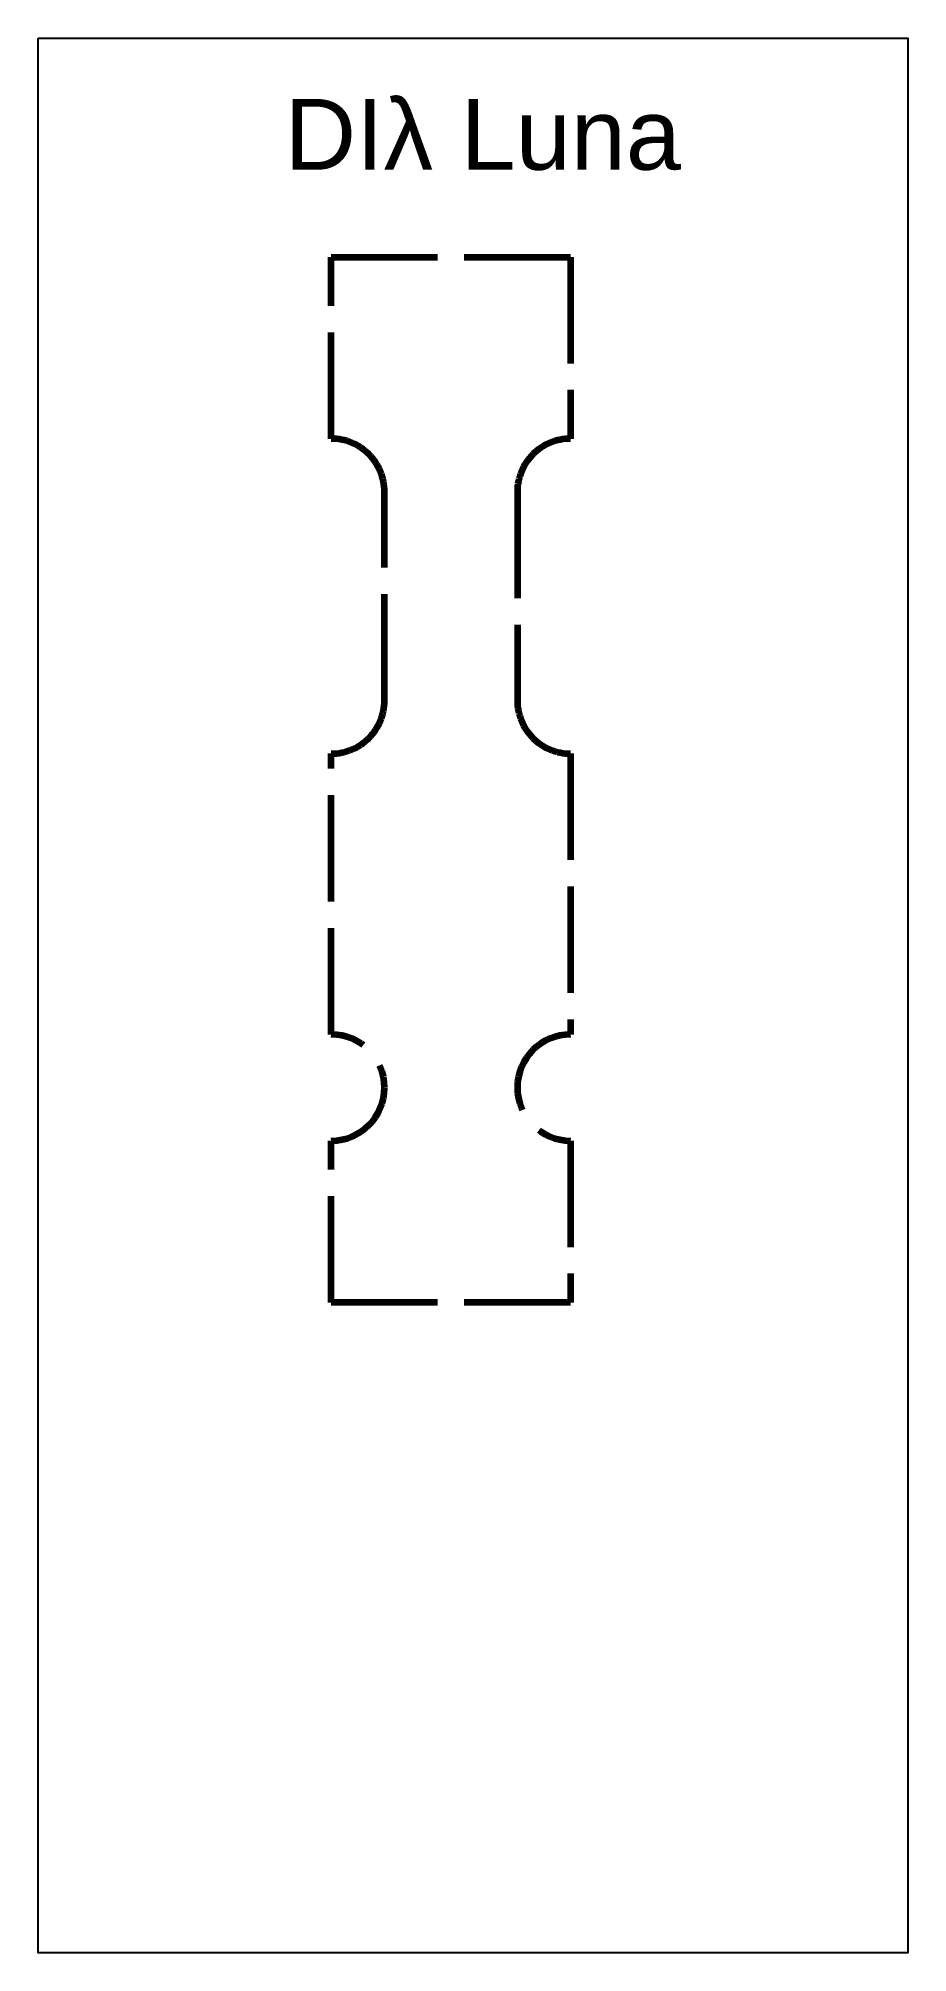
# Model space of a CAD drawing. Header units: millimetres. Extents: x 8 to 106, y 7 to 223.
import ezdxf

# ---------------------------------------------------------------- set-up
doc = ezdxf.new("R2010")
doc.units = ezdxf.units.MM
doc.linetypes.add('ACAD_ISO02W100', pattern=[15, 12, -3])
doc.linetypes.add('DOT2', pattern=[3.175, 0, -3.175])
doc.styles.get("Standard").update_dxf_attribs({"font": 'arial.ttf'})

msp = doc.modelspace()

# ---------------------------------------------------------------- linework, layer by layer
msp.add_lwpolyline([(8.33, 223.16), (106.45, 223.16), (106.45, 7.05), (8.33, 7.05)], close=True)
msp.add_lwpolyline([(8.33, 223.16), (106.45, 223.16), (106.45, 7.05), (8.33, 7.05)], close=True)
msp.add_lwpolyline([(8.33, 223.16), (106.45, 223.16), (106.45, 7.05), (8.33, 7.05)], close=True)
msp.add_lwpolyline([(8.33, 223.16), (106.45, 223.16), (106.45, 7.05), (8.33, 7.05)], close=True)
msp.add_lwpolyline([(8.33, 223.16), (106.45, 223.16), (106.45, 7.05), (8.33, 7.05)], close=True)
msp.add_lwpolyline([(8.33, 223.16), (106.45, 223.16), (106.45, 7.05), (8.33, 7.05)], close=True)
msp.add_lwpolyline([(8.33, 223.16), (106.45, 223.16), (106.45, 7.05), (8.33, 7.05)], close=True)
msp.add_lwpolyline([(8.33, 223.16), (106.45, 223.16), (106.45, 7.05), (8.33, 7.05)], close=True)
msp.add_lwpolyline([(8.33, 223.16), (106.45, 223.16), (106.45, 7.05), (8.33, 7.05)], close=True)
msp.add_lwpolyline([(8.33, 223.16), (106.45, 223.16), (106.45, 7.05), (8.33, 7.05)], close=True)
msp.add_lwpolyline([(8.33, 223.16), (106.45, 223.16), (106.45, 7.05), (8.33, 7.05)], close=True)
at = {"linetype": 'ACAD_ISO02W100', "lineweight": 90}
msp.add_lwpolyline([(68.4, 80.46), (41.4, 80.46), (41.4, 98.71, 1), (41.4, 110.71), (41.4, 142.41, 0.414214), (47.4, 148.41), (47.4, 171.96, 0.414214), (41.4, 177.96), (41.4, 198.46), (68.4, 198.46), (68.4, 177.96, 0.414214), (62.4, 171.96), (62.4, 148.41, 0.414214), (68.4, 142.41), (68.4, 110.71, 1), (68.4, 98.71)], format="xyb", close=True, dxfattribs=at)

# ---------------------------------------------------------------- texts
at = {"linetype": 'DOT2', "lineweight": 53}
msp.add_text('DIλ Luna', height=8, dxfattribs=at).set_placement((36.13, 208.32))

doc.saveas('drawing.dxf')
